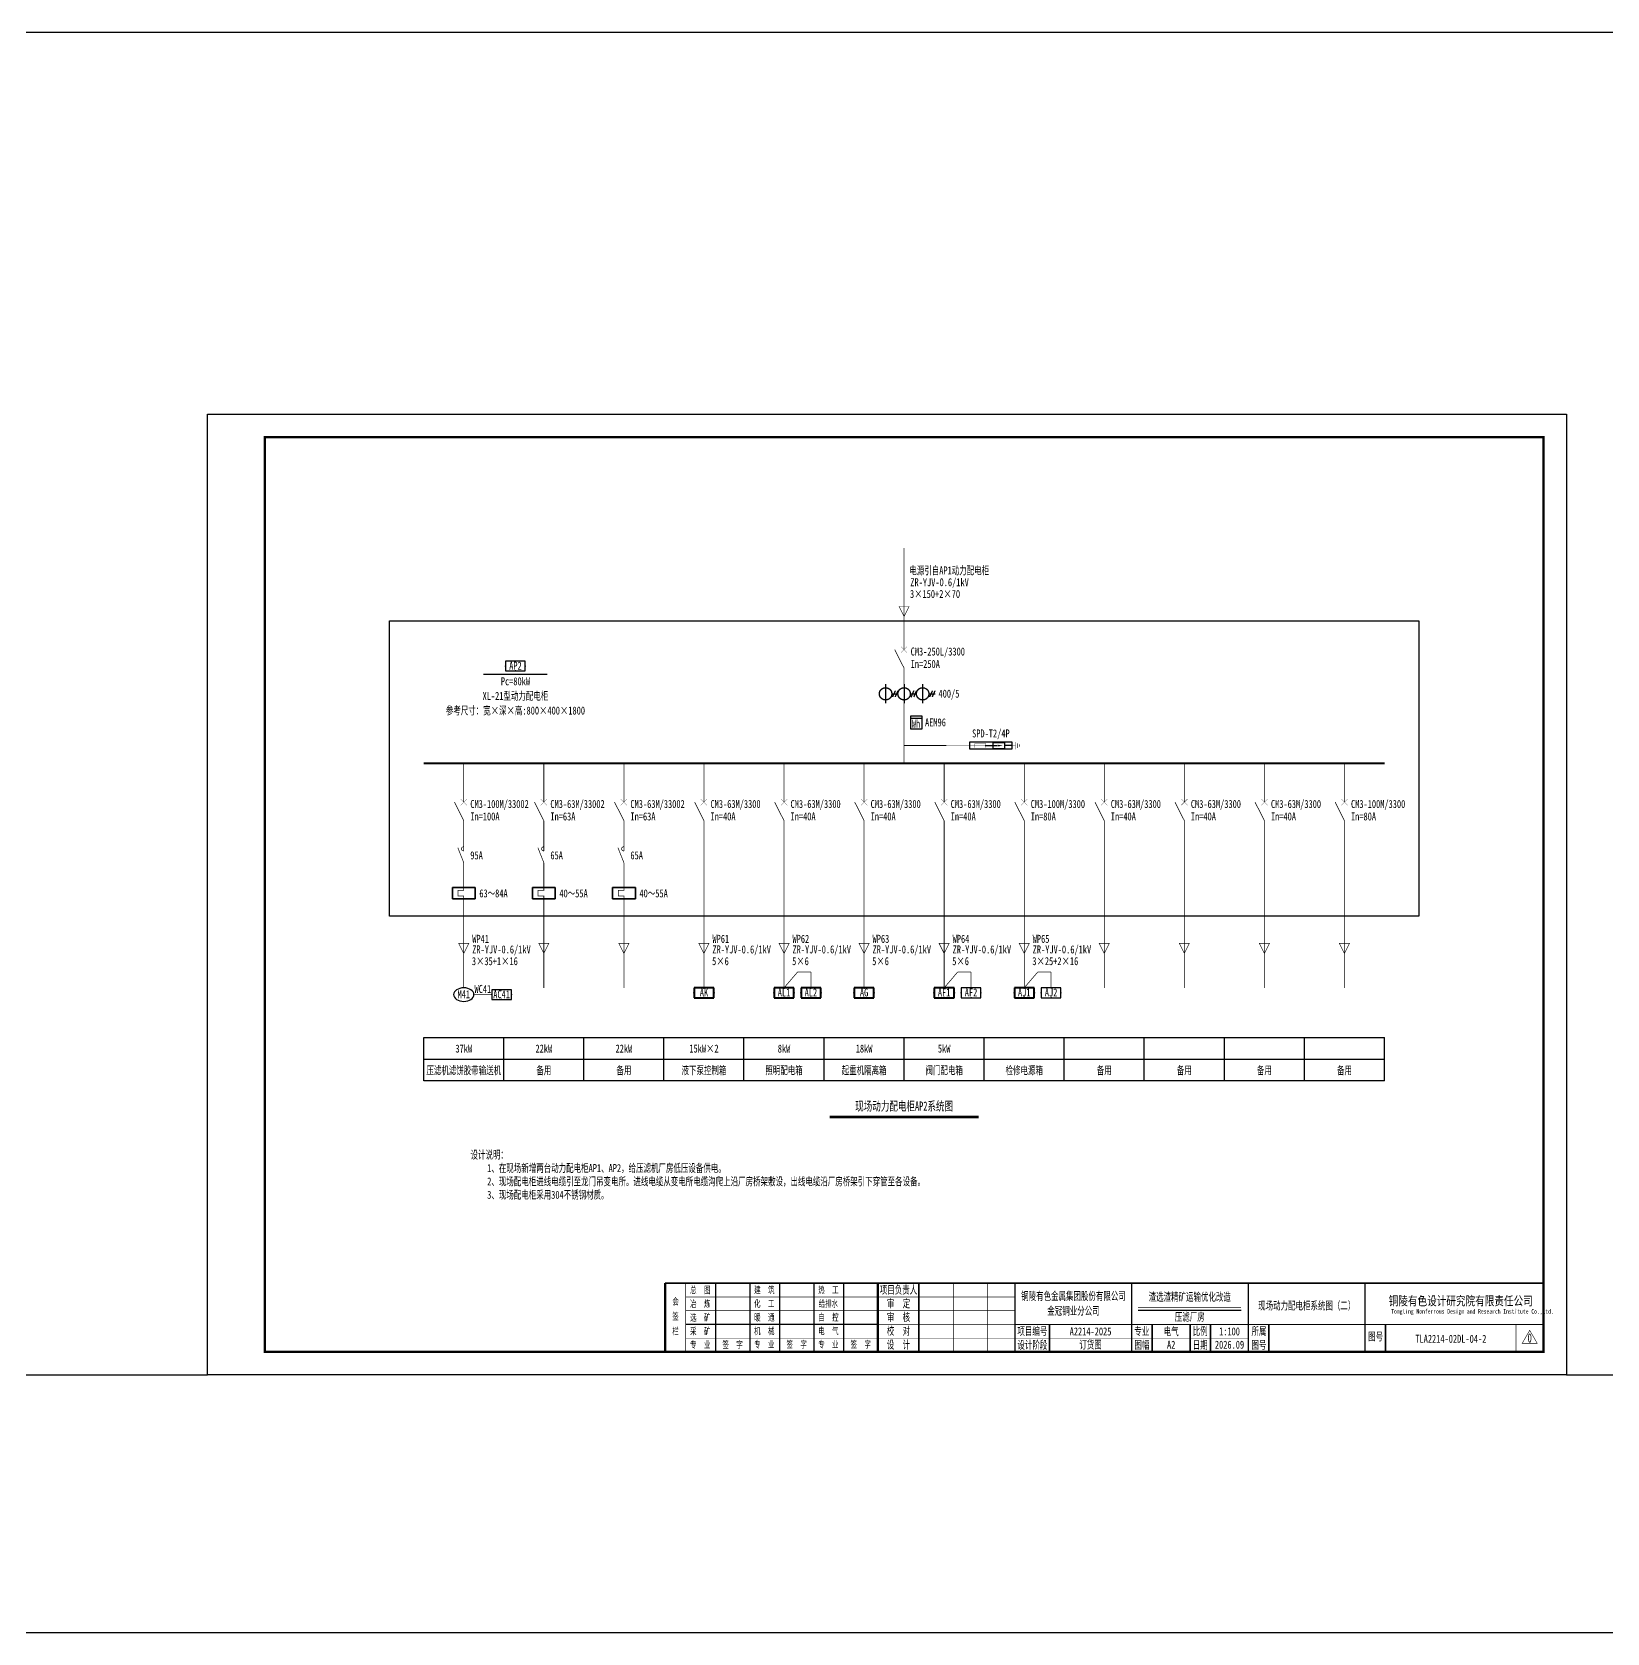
# Model space of a CAD drawing. Header units: millimetres. Extents: x 257344 to 1270023, y 272924 to 540726.
# Drawn here: x 560935 to 629784, y 272924 to 342924 of the extents above; entities that cross this region are included whole.
import ezdxf
from ezdxf.enums import TextEntityAlignment as Align

# ---------------------------------------------------------------- set-up
doc = ezdxf.new("R2010")
doc.units = ezdxf.units.MM
doc.linetypes.add('常规', pattern=[20, 10, 0, 10])
for name, color, linetype, lineweight in [('BXT', 7, 'Continuous', 0), ('CAXA0层', 7, 'Continuous', 25), ('ELEMENT', 3, 'Continuous', 30), ('MX', 3, 'Continuous', 0), ('SW', 8, 'Continuous', 20), ('TEXT', 4, 'Continuous', 0), ('电气-照明-导线', 82, 'Continuous', 40), ('电辅助1', 7, 'Continuous', 0)]:
    doc.layers.add(name, color=color, linetype=linetype, lineweight=lineweight)
for name, color, linetype in [('动力平面导线层', 3, '常规'), ('图框', 7, 'Continuous'), ('文字', 7, 'Continuous'), ('标注-照明', 7, 'Continuous'), ('照明平面导线层', 3, 'Continuous'), ('照明平面设备层', 1, 'Continuous')]:
    doc.layers.add(name, color=color, linetype=linetype)
doc.styles.add('HZ', font='', dxfattribs={"width": 0.75})
doc.styles.get("Standard").update_dxf_attribs({"font": 'arial.ttf', "bigfont": 'hzdx.shx'})
doc.styles.add('标准', font='', dxfattribs={"width": 0.667})
doc.styles.get('HZ').set_extended_font_data('SimSun')
doc.styles.get('标准').set_extended_font_data('NSimSun')

# ---------------------------------------------------------------- blocks, each defined once
blk = doc.blocks.new('3')
at = {"layer": 'TEXT', "color": 7, "lineweight": 25, "style": 'HZ', "width": 0.75}
for s, height, p in [('铜陵有色设计研究院有限责任公司', 400, (221501, 249018)), ('Tongling Nonferrous Design and Research Institute Co.,Ltd.', 200, (221613, 248659))]:
    blk.add_text(s, height=height, dxfattribs=at).set_placement(p)
blk = doc.blocks.new('铜陵有色图签02')
at = {"layer": '图框', "linetype": 'Continuous', "lineweight": 50}
for p, q in [((-38401, 3003), (-38401, 1)), ((-29100, 3001), (-29100, 0))]:
    blk.add_line(p, q, dxfattribs=at)
at = {"layer": '图框', "color": 7, "linetype": 'Continuous', "lineweight": 25}
for p, q in [((-36201, 3010), (-36201, 9)), ((-34701, 3010), (-34701, 9)), ((-33401, 3017), (-33401, 16)), ((-31901, 3017), (-31901, 16)), ((-30601, 3017), (-30601, 16)), ((-29100, 1201), (-37501, 1201))]:
    blk.add_line(p, q, dxfattribs=at)
at = {"layer": '图框', "color": 7, "linetype": 'Continuous', "lineweight": 35}
for p, q in [((-27300, 3001), (-27300, 1)), ((-21600, 1197), (-21600, -3)), ((-17100, 1200), (-17100, 0)), ((-15450, 0), (-15450, 1200)), ((-14550, 1200), (-14550, 0)), ((-12000, 1201), (-12000, 1)), ((-6900, 1202), (-6900, 2))]:
    blk.add_line(p, q, dxfattribs=at)
at = {"layer": '图框', "lineweight": 25}
blk.add_line((-17723, 1830), (-13223, 1830), dxfattribs=at)
at = {"layer": '图框', "lineweight": 70, "const_width": 70}
blk.add_lwpolyline([(-17980, 3001), (0, 3001), (-38401, 3001)], dxfattribs=at)
at = {"layer": '图框', "color": 7, "linetype": 'Continuous', "lineweight": 25, "const_width": 25}
for points in [[(-37501, 3000), (-37501, 0)], [(-25800, 3001), (-25800, 1)], [(-24300, 3001), (-24300, 1)], [(-23100, 2401), (-37501, 2401)], [(-23100, 1801), (-37501, 1801)], [(-23100, 1201), (-29100, 1201)], [(-602, 943), (-932, 371), (-272, 371), (-602, 943)], [(-12900, 600), (-18000, 600), (-37501, 600)]]:
    blk.add_lwpolyline(points, dxfattribs=at)
at = {"layer": '图框', "linetype": 'Continuous', "lineweight": 50, "const_width": 50}
for points in [[(-23100, 3001), (-23100, 1)], [(-18000, 3000), (-18000, 0)]]:
    blk.add_lwpolyline(points, dxfattribs=at)
at = {"layer": '图框', "lineweight": 50, "const_width": 50}
for points in [[(-12900, 3001), (-12900, 1)], [(-7800, 3001), (-7800, 1)], [(0, 3000), (0, 0)], [(-23100, 1200), (0, 1200)]]:
    blk.add_lwpolyline(points, dxfattribs=at)
at = {"layer": '图框', "lineweight": 25, "const_width": 35}
blk.add_lwpolyline([(-17723, 1930), (-13223, 1930)], dxfattribs=at)
at = {"layer": '图框', "color": 7, "linetype": 'Continuous', "lineweight": 35, "const_width": 25}
blk.add_lwpolyline([(-1200, 1201), (-1200, 0)], dxfattribs=at)
at = {"layer": '图框', "linetype": 'Continuous', "lineweight": 70, "const_width": 70}
blk.add_lwpolyline([(-38401, 1), (0, 0)], dxfattribs=at)
at = {"layer": '图框', "lineweight": 25}
blk.add_blockref('3', (-228268, -246986), dxfattribs=at)
at = {"layer": 'TEXT', "color": 7, "lineweight": 25, "style": '标准', "width": 0.667}
for s, height, p in [('总  图', 300, (-36862, 2555)), ('建  筑', 300, (-34062, 2562)), ('热  工', 300, (-31262, 2562)), ('项目负责人', 350, (-28197, 2541)), ('会', 300, (-37942, 2054)), ('冶  炼', 300, (-36862, 1955)), ('化  工', 300, (-34062, 1962)), ('给排水', 300, (-31262, 1962)), ('审  定', 350, (-28197, 1941)), ('签', 300, (-37942, 1404)), ('选  矿', 300, (-36862, 1355)), ('暖  通', 300, (-34062, 1362)), ('自  控', 300, (-31262, 1362)), ('审  核', 350, (-28197, 1341)), ('栏', 300, (-37942, 754)), ('采  矿', 300, (-36862, 754)), ('机  械', 300, (-34062, 761)), ('电  气', 300, (-31262, 761)), ('校  对', 350, (-28197, 741)), ('项目编号', 350, (-22343, 730)), ('专业', 350, (-17559, 730)), ('比例', 350, (-15009, 730)), ('所属', 350, (-12438, 730)), ('图号', 350, (-7339, 495)), ('专  业', 300, (-36862, 170)), ('签  字', 300, (-35449, 170)), ('专  业', 300, (-34062, 177)), ('签  字', 300, (-32649, 177)), ('专  业', 300, (-31262, 177)), ('签  字', 300, (-29849, 177)), ('设  计', 350, (-28197, 139)), ('设计阶段', 350, (-22343, 130)), ('图幅', 350, (-17559, 130)), ('日期', 350, (-15009, 130)), ('图号', 350, (-12438, 130))]:
    blk.add_text(s, height=height, dxfattribs=at).set_placement(p, align=Align.CENTER)
blk = doc.blocks.new('0208D')
at = {"color": 3, "linetype": 'Continuous', "const_width": 0.3}
blk.add_lwpolyline([(0, -7.5), (0, 0)], dxfattribs=at)
blk.add_lwpolyline([(0, -7.5), (2.5, -2.5), (-2.5, -2.5)], close=True, dxfattribs=at)
blk = doc.blocks.new('1107AA')
at = {"color": 3, "linetype": 'Continuous'}
for points, const_width in [([(0, -7.5), (-3.79, 0)], 0.3), ([(1.25, 1.25), (-1.25, -1.25)], 0.1), ([(-1.25, 1.25), (1.25, -1.25)], 0.1)]:
    blk.add_lwpolyline(points, dxfattribs=dict(at, const_width=const_width))
blk = doc.blocks.new('KK')
at = {"layer": 'MX', "color": 3, "linetype": '常规', "lineweight": 25}
for p, q in [((-498, -143), (-378, 128)), ((-384, -143), (-264, 128)), ((313, -143), (432, 128)), ((426, -143), (546, 128)), ((1123, -143), (1243, 128)), ((1236, -143), (1356, 128)), ((-540, -8), (-270, -8)), ((270, -8), (540, -8)), ((1080, -8), (1351, -8))]:
    blk.add_line(p, q, dxfattribs=at)
for centre in [(-810, -8), (0, -8), (810, -8)]:
    blk.add_circle(centre, 270, dxfattribs=at)
at = {"layer": '动力平面导线层', "lineweight": -3, "ltscale": 100}
for p, q in [((-810, 417), (-810, -417)), ((0, 417), (0, -417)), ((810, 417), (810, -417))]:
    blk.add_line(p, q, dxfattribs=at)
blk = doc.blocks.new('$element$00000532')
for points in [[(0, 0), (0, -0.283)], [(-0.1, -0.283), (0.1, -0.283), (0.1, -0.717), (-0.1, -0.717), (-0.1, -0.283)], [(0, -1), (0, -0.567)]]:
    blk.add_lwpolyline(points)
for points in [[(-0.033, -0.55), (0.033, -0.55), (0, -0.35), (0.033, -0.55)], [(0.033, -0.55), (0, -0.35), (-0.033, -0.55), (0.033, -0.55)], [(0, -0.367), (-0.033, -0.567), (0.033, -0.567), (0, -0.367)]]:
    blk.add_solid(points)
at = {"flags": 9}
blk.add_attdef('S', (0, 0), '', height=0.00000667, dxfattribs=at)
blk = doc.blocks.new('HFH')
at = {"color": 3, "linetype": 'Continuous', "const_width": 17.3}
for points in [[(-2085, -50), (-2085, 50)], [(-1999, -105), (-1999, 105)], [(-1917, -158), (-1917, 158)], [(-1653, 0), (-1917, 0)]]:
    blk.add_lwpolyline(points, dxfattribs=at)
at = {"color": 3}
blk.add_lwpolyline([(-1757, 162), (75, 162), (75, -164), (-1757, -164)], close=True, dxfattribs=at)
at = {"color": 3, "const_width": 13.3}
for points in [[(-717, 0), (-52, 0)], [(-621, 90), (-139, 90)], [(-621, -90), (-621, 90)], [(-139, -90), (-139, 90)], [(-621, -90), (-139, -90)]]:
    blk.add_lwpolyline(points, dxfattribs=at)
at = {"layer": 'ELEMENT', "linetype": 'ByBlock', "xscale": -1200, "yscale": 1200, "zscale": 1200, "rotation": 90}
blk.add_blockref('$element$00000532', (-1791, 0), dxfattribs=at)
blk = doc.blocks.new('PLA1')
at = {"color": 0, "linetype": 'ByBlock', "lineweight": -2}
for p, q in [((-500, 500), (-500, 0)), ((500, 500), (-500, 500)), ((-500, 0), (500, 0)), ((500, 0), (500, 500))]:
    blk.add_line(p, q, dxfattribs=at)
for p in [(-500, 250), (0, 500), (0, 0), (500, 250)]:
    blk.add_point(p, dxfattribs=at)
blk = doc.blocks.new('JJH')
at = {"color": 3, "linetype": '常规', "lineweight": 35}
for p, q in [((-500, -500), (-500, 0)), ((500, 0), (-500, 0)), ((500, -500), (500, 0)), ((-500, -500), (500, -500))]:
    blk.add_line(p, q, dxfattribs=at)
at = {"color": 3, "linetype": '常规', "lineweight": 35, "const_width": 30}
blk.add_lwpolyline([(0, 100), (0, -125), (-250, -125), (-250, -375), (0, -375), (0, -600)], dxfattribs=at)
blk = doc.blocks.new('GGF')
at = {"layer": '照明平面导线层', "color": 3, "linetype": '常规', "lineweight": 25, "ltscale": 2, "const_width": 30}
for points in [[(0, 0), (0, -365)], [(0, -1065), (-261, -402)], [(0, -365), (0, -544)], [(0, -1065), (0, -1429)]]:
    blk.add_lwpolyline(points, dxfattribs=at)
blk.add_lwpolyline([(0, -544, -1.122007), (0, -365, -1.343832)], format="xyb", dxfattribs=at)

msp = doc.modelspace()

# ---------------------------------------------------------------- linework, layer by layer
at = {"color": 3}
for p, q in [((558608.8, 284214.5), (568608.8, 284214.5)), ((628008.8, 284214.5), (638008.8, 284214.5))]:
    msp.add_line(p, q, dxfattribs=at)
msp.add_lwpolyline([(267543.6, 342923.7), (1270023.5, 342923.7), (1270023.5, 272923.7), (267543.6, 272923.7)], close=True, dxfattribs=at)
at = {"color": 3, "const_width": 13.3}
msp.add_lwpolyline([(602062, 311723.3), (600907.5, 311723.3)], dxfattribs=at)
at = {"color": 3, "linetype": 'ByBlock', "lineweight": 35, "const_width": 30}
for points in [[(579809, 305617.9), (579809, 305392.9)], [(583309, 305617.9), (583309, 305392.9)], [(586809, 305617.9), (586809, 305392.9)], [(579809, 305013.5), (579809, 305017.9)], [(583309, 305013.5), (583309, 305017.9)], [(586809, 305013.5), (586809, 305017.9)]]:
    msp.add_lwpolyline(points, dxfattribs=at)
at = {"layer": 'CAXA0层', "color": 0, "linetype": 'Continuous', "lineweight": 30}
msp.add_line((580675.5, 314848.1), (583459.2, 314848.1), dxfattribs=at)
at = {"layer": 'CAXA0层', "color": 2, "linetype": 'Continuous', "lineweight": 40}
msp.add_line((595805.6, 295508.3), (602311.9, 295508.3), dxfattribs=at)
at = {"layer": 'CAXA0层', "color": 2, "linetype": 'Continuous', "lineweight": 0}
msp.add_line((595805.6, 295442.8), (602311.9, 295442.8), dxfattribs=at)
at = {"layer": '动力平面导线层', "color": 4, "linetype": 'ByBlock'}
for p, q in [((576558.8, 317176.9), (621558.7, 317176.9)), ((576558.8, 304268.2), (576558.8, 317176.9)), ((621558.7, 317176.9), (621558.7, 304268.2)), ((621558.7, 304268.2), (576558.8, 304268.2))]:
    msp.add_line(p, q, dxfattribs=at)
at = {"layer": '动力平面导线层', "color": 0, "linetype": 'ByBlock'}
for p, q in [((578058.8, 298961.5), (620058.8, 298961.5)), ((578058.8, 297061.5), (578058.8, 298961.5)), ((581558.8, 297061.5), (581558.8, 298961.5)), ((585058.8, 297061.5), (585058.8, 298961.5)), ((588558.8, 297061.5), (588558.8, 298961.5)), ((592058.8, 297061.5), (592058.8, 298961.5)), ((595558.8, 297061.5), (595558.8, 298961.5)), ((599058.8, 297061.5), (599058.8, 298961.5)), ((602558.8, 297061.5), (602558.8, 298961.5)), ((606058.8, 297061.5), (606058.8, 298961.5)), ((609558.8, 297061.5), (609558.8, 298961.5)), ((613058.8, 297061.5), (613058.8, 298961.5)), ((616558.8, 297061.5), (616558.8, 298961.5)), ((620058.8, 297061.5), (620058.8, 298961.5)), ((578058.8, 298011.5), (620058.8, 298011.5)), ((620058.8, 297061.5), (578058.8, 297061.5))]:
    msp.add_line(p, q, dxfattribs=at)
at = {"layer": '动力平面导线层', "color": 3, "linetype": '常规', "lineweight": 20, "ltscale": 2, "const_width": 84}
msp.add_lwpolyline([(620058.8, 310945.6), (578058.8, 310945.6)], dxfattribs=at)
at = {"layer": '图框', "linetype": 'Continuous', "lineweight": 100, "const_width": 100}
msp.add_lwpolyline([(571108.8, 285214.5), (627008.8, 285214.5), (627008.8, 325214.5), (571108.8, 325214.5)], close=True, dxfattribs=at)
at = {"layer": '文字', "color": 3, "linetype": 'Continuous', "lineweight": 25, "const_width": 30}
for points in [[(599058.8, 315106.8), (599058.8, 310945.6)], [(579809, 309251), (579809, 310945.6)], [(583309, 309250.9), (583309, 310945.6)], [(586809, 309251), (586809, 310945.6)], [(590309, 309251), (590309, 310945.6)], [(593809, 309251), (593809, 310945.6)], [(597309, 309250.9), (597309, 310945.6)], [(600809, 309250.9), (600809, 310945.6)], [(604309, 309250.9), (604309, 310945.6)], [(607809, 309250.9), (607809, 310945.6)], [(611309, 309250.9), (611309, 310945.6)], [(614809, 309250.9), (614809, 310945.6)], [(618309, 309250.9), (618309, 310945.6)]]:
    msp.add_lwpolyline(points, dxfattribs=at)
at = {"layer": '文字', "color": 3, "linetype": 'ByBlock', "lineweight": 25, "const_width": 30}
for points in [[(579809, 308440.6), (579809, 307664.3)], [(583309, 308440.6), (583309, 307664.3)], [(586809, 308440.6), (586809, 307664.3)], [(590309, 308440.6), (590309, 301131.4)], [(593809, 308440.6), (593809, 301131.4)], [(597309, 308440.6), (597309, 301131.4)], [(600809, 308440.6), (600809, 301131.4)], [(604309, 308440.6), (604309, 301131.4)], [(607809, 308440.6), (607809, 301131.4)], [(611309, 308440.6), (611309, 301131.4)], [(614809, 308440.6), (614809, 301131.4)], [(618309, 308440.6), (618309, 301131.4)], [(579809, 306235.2), (579809, 305617.9)], [(583309, 306235.2), (583309, 305617.9)], [(586809, 306235.2), (586809, 305617.9)], [(579809, 304917.9), (579809, 301131.4)], [(583309, 304917.9), (583309, 301131.4)], [(586809, 304917.9), (586809, 301131.4)], [(594396.7, 301819.2), (593809, 301131.4)], [(594396.7, 301819.2), (594984.5, 301819.2)], [(594984.5, 301819.2), (594984.5, 301131.4)], [(601396.7, 301819.2), (600809, 301131.4)], [(601396.7, 301819.2), (601984.5, 301819.2)], [(601984.5, 301819.2), (601984.5, 301131.4)], [(604896.7, 301819.2), (604309, 301131.4)], [(604896.7, 301819.2), (605484.5, 301819.2)], [(605484.5, 301819.2), (605484.5, 301131.4)], [(580254, 300835.4), (581030.2, 300835.5)]]:
    msp.add_lwpolyline(points, dxfattribs=at)
at = {"layer": '标注-照明', "color": 1, "linetype": 'ByBlock', "lineweight": 30, "ltscale": 100, "extrusion": (0, 0, -1)}
msp.add_ellipse((579809, 300835.4), major_axis=(444.9, 0), ratio=0.6650438, dxfattribs=at)
at = {"layer": '照明平面设备层', "color": 0, "lineweight": -3, "ltscale": 100}
msp.add_lwpolyline([(568608.8, 326214.5), (628008.8, 326214.5), (628008.8, 284214.5), (568608.8, 284214.5)], close=True, dxfattribs=at)
at = {"layer": '照明平面设备层', "color": 130, "lineweight": -3, "const_width": 30}
msp.add_lwpolyline([(599058.8, 315917.1), (599058.8, 320367.4)], dxfattribs=at)
at = {"layer": '电气-照明-导线', "color": 3, "const_width": 42.8}
msp.add_lwpolyline([(599058.8, 311723.3), (600907.5, 311723.3)], dxfattribs=at)
at = {"layer": '电辅助1', "color": 2, "linetype": 'ByBlock', "lineweight": 25}
for p, q in [((599347.8, 312439.3), (599347.8, 313020.7)), ((599347.8, 313020.7), (599832.4, 313020.7)), ((599347.8, 312923.8), (599832.4, 312923.8)), ((599832.4, 313020.7), (599832.4, 312439.3)), ((599832.4, 312439.3), (599347.8, 312439.3))]:
    msp.add_line(p, q, dxfattribs=at)

# ---------------------------------------------------------------- block references
at = {"rotation": 180}
msp.add_blockref('HFH', (602010, 311723.3), dxfattribs=at)
at = {"layer": 'BXT', "zscale": 87.66225000000001}
for p, xscale, yscale in [((599058.8, 318023.5), 87.66224999725819, 87.66225000098348), ((590308.7, 303292), 87.66225000098348, 87.66225000005215), ((593808.7, 303292), 87.66225000098348, 87.66225000005215), ((597308.7, 303292), 87.66225000098348, 87.66225000005215), ((600808.7, 303292), 87.66225000098348, 87.66225000005215), ((604308.7, 303292), 87.66225000098348, 87.66225000005215), ((607808.7, 303292), 87.66225000098348, 87.66225000005215), ((611308.7, 303292), 87.66225000098348, 87.66225000005215), ((614808.7, 303292), 87.66225000098348, 87.66225000005215), ((618308.7, 303292), 87.66225000098348, 87.66225000005215)]:
    msp.add_blockref('0208D', p, dxfattribs=dict(at, xscale=xscale, yscale=yscale))
at = {"layer": 'BXT', "linetype": 'ByBlock', "xscale": 87.66225000098348, "yscale": 87.66225000005215, "zscale": 87.66225000000001}
for p in [(579809, 303292.1), (583309, 303292.1), (586809, 303292.1)]:
    msp.add_blockref('0208D', p, dxfattribs=at)
at = {"layer": '动力平面导线层', "color": 0, "lineweight": -3}
msp.add_blockref('KK', (599058.8, 313994.5), dxfattribs=at)
at = {"layer": '动力平面导线层', "linetype": 'ByBlock'}
for name, p in [('GGF', (579809, 307664.3)), ('GGF', (583309, 307664.3)), ('GGF', (586809, 307664.3)), ('JJH', (579809, 305517.9)), ('JJH', (583309, 305517.9)), ('JJH', (586809, 305517.9))]:
    msp.add_blockref(name, p, dxfattribs=at)
at = {"layer": '图框', "lineweight": 25}
msp.add_blockref('铜陵有色图签02', (627008.8, 285214.5), dxfattribs=at)
at = {"layer": '文字', "color": 3, "linetype": 'Continuous', "lineweight": 25, "xscale": 108.0493425019085, "yscale": 108.0493425000459, "zscale": 108.0493425}
msp.add_blockref('1107AA', (599058.8, 315917.1), dxfattribs=at)
at = {"layer": '文字', "color": 3, "linetype": 'ByBlock', "lineweight": 25, "xscale": 108.0493425019085, "yscale": 108.0493425000459, "zscale": 108.0493425}
for p in [(579809, 309250.9), (583309, 309250.9), (586809, 309250.9), (590309, 309250.9), (593809, 309250.9), (597309, 309250.9), (600809, 309250.9), (604309, 309250.9), (607809, 309250.9), (611309, 309250.9), (614809, 309250.9), (618309, 309250.9)]:
    msp.add_blockref('1107AA', p, dxfattribs=at)
at = {"layer": '照明平面设备层', "color": 6, "lineweight": 30, "xscale": 0.8640000000596046, "yscale": 0.8640000005252659, "zscale": 0.8640000000000001}
msp.add_blockref('PLA1', (582067.3, 314985.6), dxfattribs=at)
at = {"layer": '照明平面设备层', "color": 1, "linetype": 'ByBlock', "lineweight": 30, "xscale": 0.8640000000596046, "yscale": 0.8640000000596046, "zscale": 0.8640000000596046}
for p in [(581462.2, 300619.5), (601984.5, 300699.4), (605484.5, 300699.4)]:
    msp.add_blockref('PLA1', p, dxfattribs=at)
at = {"layer": '照明平面设备层', "color": 1, "lineweight": 40, "yscale": 0.8640000005252659, "zscale": 0.8640000000000001}
for p, xscale in [((590309, 300699.4), 0.8640000005252659), ((593809, 300699.4), 0.8640000005252659), ((594984.5, 300699.4), 0.8640000005252659), ((600809, 300699.3), 0.8640000000596046), ((604309, 300699.3), 0.8640000000596046)]:
    msp.add_blockref('PLA1', p, dxfattribs=dict(at, xscale=xscale))
at = {"layer": '照明平面设备层', "color": 4, "lineweight": 40, "xscale": 0.8640000005252659, "yscale": 0.8640000005252659, "zscale": 0.8640000000000001}
msp.add_blockref('PLA1', (597309, 300699.4), dxfattribs=at)

# ---------------------------------------------------------------- texts
at = {"layer": 'SW', "color": 7, "linetype": 'Continuous', "lineweight": 25, "style": '标准', "width": 0.667}
for s, p in [('电源引自AP1动力配电柜', (599286.2, 319206.6)), ('ZR-YJV-0.6/1kV', (599330.1, 318692.8)), ('400/5', (600561.5, 313820.9))]:
    msp.add_text(s, height=350, dxfattribs=at).set_placement(p)
at = {"layer": 'SW', "color": 0, "linetype": 'Continuous', "lineweight": 25, "style": '标准', "width": 0.667}
msp.add_text('3×150+2×70', height=350, dxfattribs=at).set_placement((599313.9, 318179))
at = {"layer": 'SW', "color": 7, "linetype": 'ByBlock', "lineweight": 25, "style": '标准', "width": 0.667}
for s, p in [('CM3-250L/3300', (599343.6, 315662.2)), ('In=250A', (599343.6, 315117.9)), ('CM3-100M/33002', (580093.8, 308996)), ('In=100A', (580093.8, 308451.7)), ('CM3-63M/33002', (583593.8, 308996)), ('In=63A', (583593.8, 308451.7)), ('CM3-63M/33002', (587093.8, 308996)), ('In=63A', (587093.8, 308451.7)), ('CM3-63M/3300', (590593.8, 308996)), ('In=40A', (590593.8, 308451.7)), ('CM3-63M/3300', (594093.8, 308996)), ('In=40A', (594093.8, 308451.7)), ('CM3-63M/3300', (597593.8, 308996)), ('In=40A', (597593.8, 308451.7)), ('CM3-63M/3300', (601093.8, 308996)), ('In=40A', (601093.8, 308451.7)), ('CM3-100M/3300', (604593.8, 308996)), ('In=80A', (604593.8, 308451.7)), ('CM3-63M/3300', (608093.8, 308996)), ('In=40A', (608093.8, 308451.7)), ('CM3-63M/3300', (611593.8, 308996)), ('In=40A', (611593.8, 308451.7)), ('CM3-63M/3300', (615093.8, 308996)), ('In=40A', (615093.8, 308451.7)), ('CM3-100M/3300', (618593.8, 308996)), ('In=80A', (618593.8, 308451.7)), ('95A', (580093.8, 306751)), ('65A', (583593.8, 306751)), ('65A', (587093.8, 306751)), ('63～84A', (580487.9, 305087.9)), ('40～55A', (583987.9, 305087.9)), ('40～55A', (587487.9, 305087.9))]:
    msp.add_text(s, height=350, dxfattribs=at).set_placement(p)
at = {"layer": 'SW', "color": 7, "linetype": 'Continuous', "lineweight": 25, "style": '标准', "width": 0.667}
for s, p in [('AP2', (582067.3, 315040.8)), ('Pc=80kW', (582067.3, 314361.1)), ('XL-21型动力配电柜', (582067.3, 313721.1)), ('SPD-T2/4P', (602851.5, 312080.9)), ('AK', (590309, 300754.6)), ('AL1', (593809, 300754.6)), ('AL2', (594984.5, 300754.6)), ('AG', (597309, 300754.6)), ('AF1', (600809, 300754.5)), ('AJ1', (604309, 300754.5)), ('22kW', (583308.8, 298301.5)), ('22kW', (586808.8, 298301.5)), ('15kW×2', (590308.8, 298301.5)), ('8kW', (593808.8, 298301.5)), ('18kW', (597308.8, 298301.5)), ('5kW', (600808.8, 298301.5))]:
    msp.add_text(s, height=350, dxfattribs=at).set_placement(p, align=Align.CENTER)
at = {"layer": 'SW', "color": 0, "linetype": 'Continuous', "lineweight": 25, "style": '标准', "width": 0.667}
for s, p in [('参考尺寸：宽×深×高:800×400×1800', (582067.3, 313081.1)), ('备用', (583308.8, 297351.5)), ('备用', (586808.8, 297351.5)), ('液下泵控制箱', (590308.8, 297351.5)), ('照明配电箱', (593808.8, 297351.5)), ('起重机隔离箱', (597308.8, 297351.5)), ('阀门配电箱', (600808.8, 297351.5)), ('检修电源箱', (604308.8, 297351.5)), ('备用', (607808.8, 297351.5)), ('备用', (611308.8, 297351.5)), ('备用', (614808.8, 297351.5)), ('备用', (618308.8, 297351.5))]:
    msp.add_text(s, height=350, dxfattribs=at).set_placement(p, align=Align.CENTER)
at = {"layer": 'SW', "color": 2, "linetype": 'Continuous', "lineweight": 25, "style": '标准', "width": 0.667}
msp.add_text('AEM96', height=350, dxfattribs=at).set_placement((599972.4, 312563.1))
at = {"layer": 'SW', "color": 0, "linetype": 'ByBlock', "lineweight": 25, "style": '标准', "width": 0.667}
msp.add_text('M41', height=350, dxfattribs=at).set_placement((579809, 300676.5), align=Align.CENTER)
at = {"layer": 'SW', "color": 7, "linetype": 'ByBlock', "lineweight": 25, "style": '标准', "width": 0.667}
for s, p in [('AC41', (581462.2, 300674.7)), ('AF2', (601984.5, 300754.6)), ('AJ2', (605484.5, 300754.6))]:
    msp.add_text(s, height=350, dxfattribs=at).set_placement(p, align=Align.CENTER)
at = {"layer": 'SW', "color": 1, "linetype": 'Continuous', "lineweight": 25, "style": '标准', "width": 0.667}
for s, p in [('37kW', (579808.8, 298301.5)), ('压滤机滤饼胶带输送机', (579808.7, 297351.5)), ('订货图', (607208.2, 285354.5))]:
    msp.add_text(s, height=350, dxfattribs=at).set_placement(p, align=Align.CENTER)
at = {"layer": 'SW', "color": 2, "linetype": 'Continuous', "lineweight": 25, "style": '标准', "width": 0.667}
msp.add_text('现场动力配电柜AP2系统图', height=400, dxfattribs=at).set_placement((599058.8, 295763.3), align=Align.CENTER)
at = {"layer": 'SW', "color": 4, "linetype": 'Continuous', "lineweight": 25, "style": '标准', "width": 0.667}
for s, height, p in [('铜陵有色金属集团股份有限公司', 350, (606462.7, 287482.6)), ('渣选渣精矿运输优化改造', 350, (611545.6, 287445.5)), ('金冠铜业分公司', 350, (606462.7, 286834.9)), ('现场动力配电柜系统图（二）', 350, (616659.7, 287061.4)), ('电气', 350, (610733, 285934.2)), ('压滤厂房', 350, (611545.6, 286568.8)), ('A2214-2025', 350, (607208.2, 285934.2)), ('A2', 350, (610733, 285354.5)), ('2026.09', 350, (613283, 285354.5)), ('1:100', 350, (613283, 285934.2)), ('TLA2214-02DL-04-2', 350, (622958.1, 285611)), ('0', 400, (626406.6, 285622.4))]:
    msp.add_text(s, height=height, dxfattribs=at).set_placement(p, align=Align.CENTER)
at = {"layer": 'SW', "color": 0, "linetype": 'Continuous', "lineweight": 25, "insert": (580102.3, 294009.3), "char_height": 350, "width": 21752.236, "attachment_point": 1, "style": '标准'}
msp.add_mtext('设计说明：\\P    1、在现场新增两台动力配电柜AP1、AP2，给压滤机厂房低压设备供电。\\P    2、现场配电柜进线电缆引至龙门吊变电所。进线电缆从变电所电缆沟爬上沿厂房桥架敷设，出线电缆沿厂房桥架引下穿管至各设备。\\P    3、现场配电柜采用304不锈钢材质。', dxfattribs=at)
at = {"layer": '电辅助1', "color": 2, "linetype": 'ByBlock', "lineweight": 25, "style": '标准', "width": 0.667}
msp.add_text('Wh', height=350, dxfattribs=at).set_placement((599393.9, 312504.8))
at = {"layer": '电辅助1', "color": 7, "linetype": 'ByBlock', "lineweight": 25, "style": '标准', "width": 0.667}
for s, p in [('WP41', (580179.4, 303099.4)), ('3×35+1×16', (580163.1, 302123.8)), ('ZR-YJV-0.6/1kV', (580179.3, 302637.6))]:
    msp.add_text(s, height=350, dxfattribs=at).set_placement(p)
at = {"layer": '电辅助1', "color": 7, "linetype": '常规', "lineweight": 25, "style": '标准', "width": 0.667}
for s, p in [('WP61', (590679.2, 303099.4)), ('WP62', (594179.2, 303099.4)), ('WP63', (597679.2, 303099.4)), ('WP64', (601179.2, 303099.4)), ('WP65', (604679.2, 303099.4)), ('5×6', (590662.8, 302123.8)), ('ZR-YJV-0.6/1kV', (590679.1, 302637.5)), ('5×6', (594162.8, 302123.8)), ('ZR-YJV-0.6/1kV', (594179.1, 302637.5)), ('5×6', (597662.8, 302123.8)), ('ZR-YJV-0.6/1kV', (597679.1, 302637.5)), ('5×6', (601162.8, 302123.8)), ('ZR-YJV-0.6/1kV', (601179.1, 302637.5)), ('3×25+2×16', (604662.8, 302123.8)), ('ZR-YJV-0.6/1kV', (604679.1, 302637.5))]:
    msp.add_text(s, height=350, dxfattribs=at).set_placement(p)
at = {"layer": '电辅助1', "color": 7, "linetype": 'ByBlock', "lineweight": 25, "style": '标准', "width": 0.667}
msp.add_text('WC41', height=350, dxfattribs=at).set_placement((580642.1, 300908), align=Align.CENTER)

doc.saveas('drawing.dxf')
